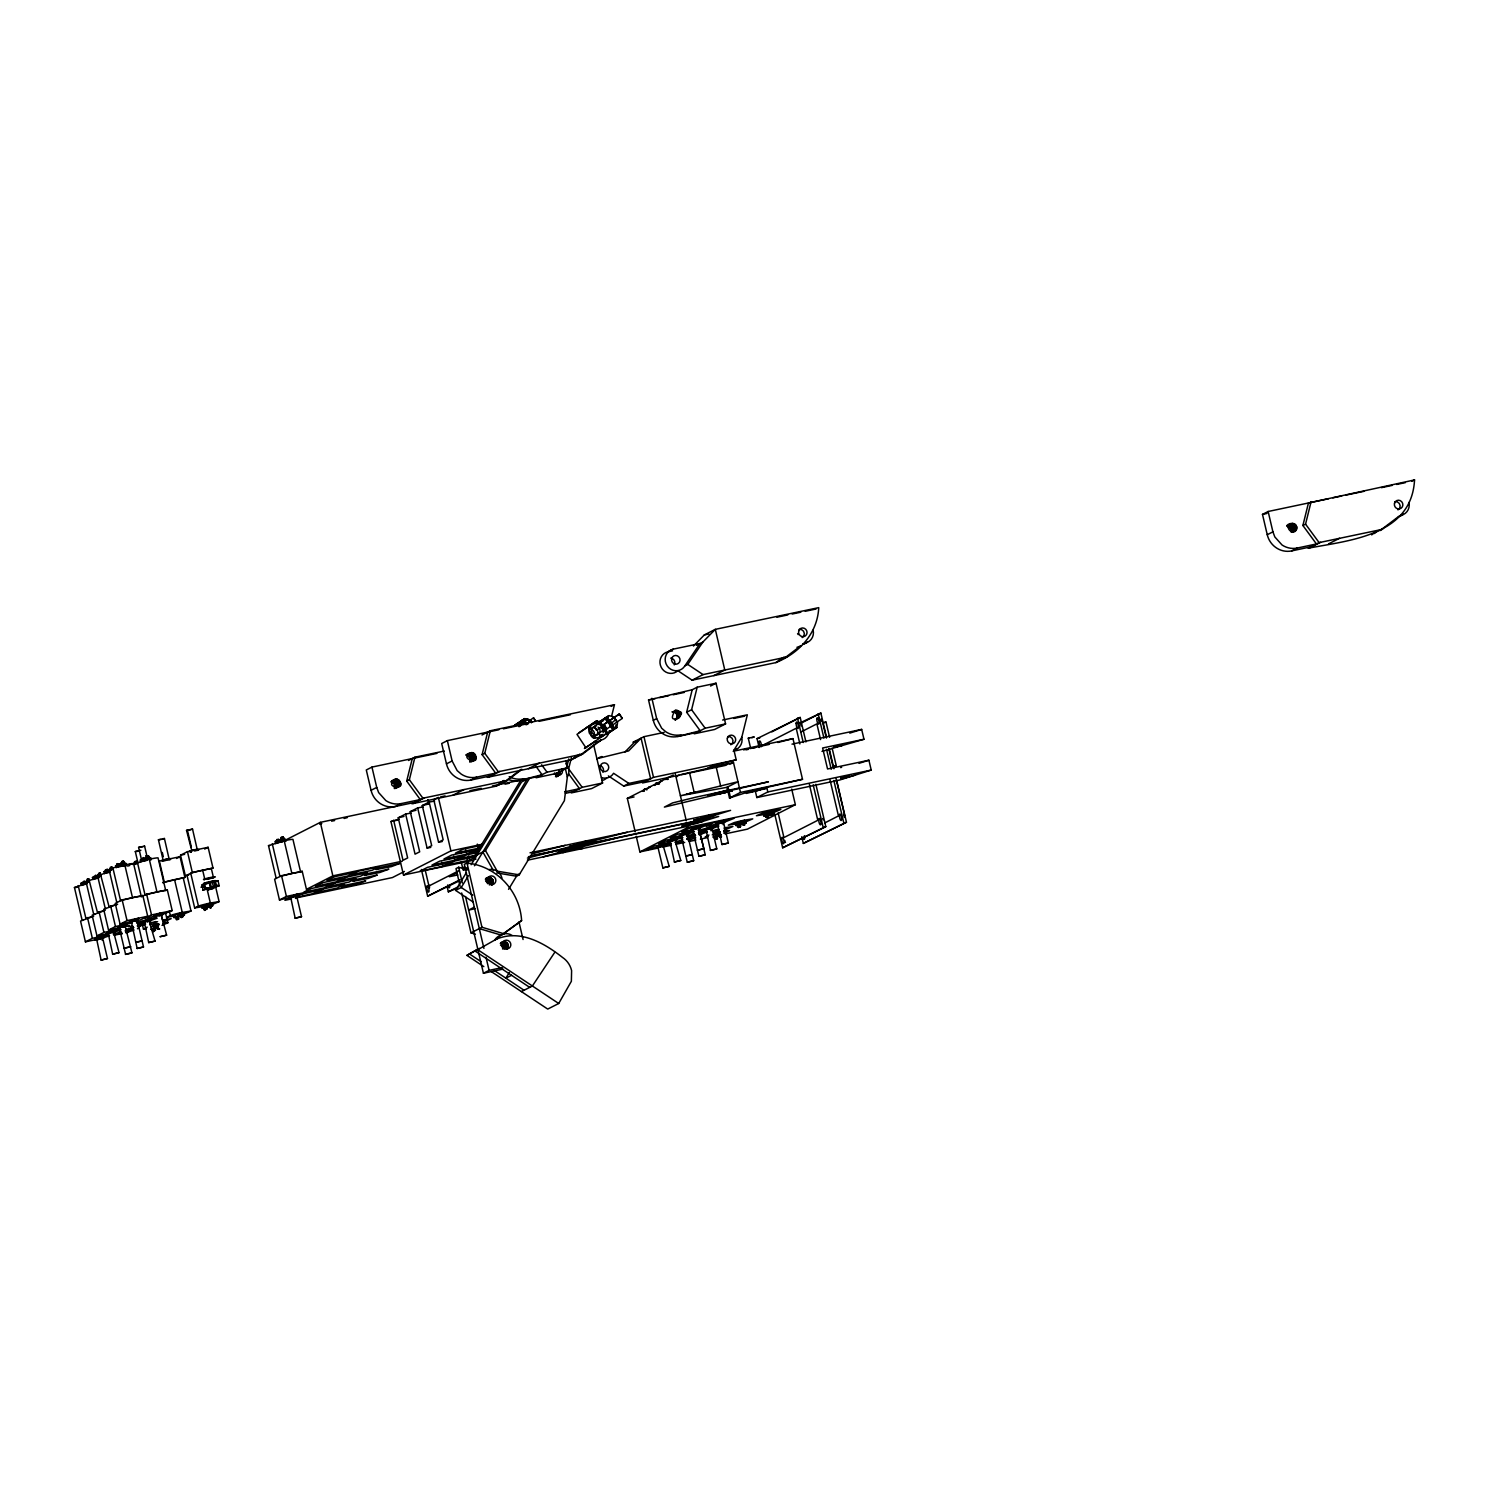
<?xml version="1.0" encoding="UTF-8"?>
<svg xmlns="http://www.w3.org/2000/svg" width="1489" height="1489" viewBox="0 0 1489 1489"><rect width="100%" height="100%" fill="white"/><g stroke="black" fill="none" stroke-linecap="round" stroke-linejoin="round"><path stroke-width="1.5" d="M519.084 726.8L519.587 723.263L522.006 720.471A7.166 6.849 63 0 1 531.629 722.574L529.693 719.876L524.724 718.61L514.58 725.292L524.724 718.61M609.075 722.295L608.852 722.649M608.74 723.114L611.867 728.53L613.784 727.228L611.607 722.5L609.932 721.867M565.95 763.764A11.019 10.535 63 0 1 567.328 777.035L564.387 800.673L519.177 874.862L516.515 876.221L508.549 889.324M606.73 734.207L616.874 727.525L617.563 722.388L613.896 716.898L608.945 715.613L598.801 722.295L606.73 734.207L615.497 728.233L615.962 724.808M82.788 883.331L83.775 882.251M87.237 881.079L88.502 879.962M98.795 875.178L100.973 874.676M105.905 871.568L106.892 870.469M117.463 865.667L120.907 864.123M121.912 863.397L122.898 862.317M124.22 863.452L123.494 864.439M148.472 858.111L148.23 857.05M155.098 929.248L154.112 930.327M156.084 925.06L158.392 924.055M157.238 926.921L158.337 925.376M157.462 926.567L158.448 928.001M178.215 917.466L176.67 918.527L176.242 916.796M180.578 914.786L181.286 916.163M182.44 915.567L180.913 914.246M208.665 905.386L210.21 906.708M283.599 839.238L281.812 840.187L282.017 838.195M400.001 785.671L394.343 788.574L394.436 784.2L390.807 781.799L396.465 778.915C412.583 790.454 379.825 788.649 396.465 778.915M469.742 762.107L469.835 757.752L467.304 755.556L472.962 752.671C485.749 767.989 454.294 757.585 472.962 752.671M491.947 884.894L492.747 879.683L488.02 877.337M500.993 942.63A4.411 4.206 63 0 1 507.023 943.021A4.411 4.206 63 0 1 506.856 949.182L507.693 943.914L502.947 941.588M556.644 776.662L559.268 774.783L559.361 770.427A4.411 4.206 63 0 1 556.588 776.625M679.226 717.735L674.982 720.08C679.3 717.94 676.564 710.756 671.948 711.891C697.224 707.591 662.679 731.006 675.299 710.179M717.828 832.891L718.815 831.793M719.001 834.771L719.969 833.468M721.29 834.808L715.837 836.446L719.987 835.478L719.168 834.678M739.735 825.669L738.916 824.143M744.072 823.771L742.248 823.547L742.434 822.356M765.979 815.488L766.277 816.847L767.896 816.437M767.84 816.27C764.546 814.427 774.801 814.26 769.162 814.576M768.063 815.898L766.519 816.958M1292.657 523.309L1286.999 526.213L1290.628 528.614L1290.982 531.945L1296.64 529.06C1298.092 523.179 1289.977 521.634 1286.738 525.691M412.285 758.552L371.952 767.096L366.294 769.981L371.059 790.305A20.939 20.027 63 0 0 395.478 806.498L401.137 803.613L420.252 799.556L406.702 781.074L412.285 758.552L436.891 753.397M406.702 781.074L409.363 779.733L414.928 757.194L444.28 751.052M487.666 732.104L447.351 740.629L441.693 743.532L446.458 763.857A20.939 20.027 63 0 0 470.878 780.05L476.536 777.165L495.651 773.107L482.101 754.625L487.666 732.104L498.852 729.759M482.101 754.625L484.763 753.285L490.328 730.745L614.473 704.706L611.663 715.967M566.527 767.933L568.761 758.925M571.422 757.566L568.63 768.827L582.18 787.309L602.598 782.991L593.59 744.574M692.199 689.742L648.534 699.979L653.299 720.322A20.939 20.027 63 0 0 677.718 736.497L700.184 730.745L686.634 712.263L692.199 689.742L697.168 687.211L716.041 683.209L725.571 723.896L714.59 729.48L694.172 733.816L705.153 728.214L725.571 723.896M686.634 712.263L691.603 709.732L697.168 687.211M736.199 759.855L653.503 777.351L642.522 782.953L725.217 765.458L727.879 764.099L707.201 768.473L712.877 765.588L736.199 759.855L733.947 750.214L741.783 737.334L747.348 714.794L722.612 720.043M1328.411 498.778L1268.144 511.49L1262.486 514.394L1267.251 534.719A20.939 20.027 63 0 0 1291.67 550.911L1297.328 548.026L1316.444 543.969L1302.894 525.487L1308.459 502.966L1414.55 479.923C1411.553 535.463 1350.151 540.284 1308.124 548.213L1319.105 542.61L1382.648 529.284M1302.894 525.487L1305.555 524.147L1311.12 501.607M678.705 671.26L692.087 680.175L775.862 662.605C799.09 653.224 817.424 633.607 818.745 607.642L715.316 629.344L704.334 634.928L693.446 646.058M519.158 724.957L519.587 723.263M87.255 883.61L86.511 880.39L88.744 878.752L97.455 912.459L102.704 911.007M98.069 874.508L98.814 877.71L98.069 874.508L100.303 872.852L98.758 873.187M105.7 869.65C104.007 872.405 107.636 867.007 108.269 870.227M110.316 867.287L111.861 866.97L109.795 868.534M117.259 863.75L116.738 864.997L117.426 863.676L119.995 864.253L117.426 863.676M121.186 862.727L123.419 861.07L125.206 865.183L121.93 865.928L121.354 862.634L122.098 865.854L125.206 865.183M134.624 861.684L134.103 862.913L136.355 861.275L134.792 861.591M146.35 855.71L146.406 860.233L146.35 855.71L148.937 856.287L149.682 859.488L148.77 856.38L146.183 855.784M162.878 924.818L163.399 923.589M178.419 919.364C180.113 916.61 176.484 922.007 175.851 918.787M182.7 917.187L181.155 917.522L183.389 915.865L182.644 912.664L179.369 913.408L182.644 912.664M207.045 908.755L204.793 910.393L203.025 906.28L206.301 905.535L206.878 908.83L206.301 905.535M210.805 907.787L210.749 903.265L210.805 907.787L208.218 907.229L207.474 904.009L208.386 907.136L210.973 907.713M276.805 839.48L279.392 840.057L278.35 839.145L276.284 840.708M280.565 838.512L282.817 836.874L284.585 840.987L281.309 841.732L280.732 838.437L281.309 841.732M644.328 789.263L643.806 790.491L644.495 789.17L647.082 789.747L645.872 788.928M650.507 786.583L648.422 788.146M655.886 783.382L655.365 784.61L656.053 783.288L658.641 783.865L656.053 783.288M662.065 780.683L659.981 782.246M667.091 778.635L667.444 777.481M717.047 838.996L717.586 837.749L716.879 839.07L714.311 838.493L715.502 839.312M725.162 831.42L724.622 832.667L724.566 828.126L725.311 831.346M740.163 827.214L740.703 825.967L739.996 827.288L737.427 826.711L736.85 823.417L738.451 827.623M744.463 825.018L744.388 820.495L744.463 825.018L741.876 824.441L741.113 821.239L744.388 820.495M768.789 816.586L768.045 813.366L768.268 817.815L765.7 817.238M772.568 815.637L772.493 811.096L769.217 811.84L769.981 815.06L772.717 815.544L771.172 815.879M82.844 883.051L84.054 882.233L84.91 883.48M117.501 865.388L119.008 864.606M124.183 863.732L122.675 864.495M146.722 857.087L146.704 858.167M153.125 928.578L154 930.271M156.122 924.781L158.113 923.85M177.88 918.08L177.21 916.74L180.783 916.07M210.433 906.429L209.726 904.642L208.479 906.038M716.805 837.358L715.055 838.009M719.038 834.491L719.913 833.3M724.417 831.197L724.454 830.118M737.706 824.98L738.637 824.162M744.37 823.305L742.397 823.771M770.26 813.31C782.283 807.82 753.025 816.363 768.566 813.031M1290.516 523.774C1283.704 527.646 1294.071 536.654 1296.64 529.06M472.832 901.831L455.578 890.385L466.373 872.61M471.157 864.718L521.578 781.967L527.236 779.082L474.433 865.779M455.578 890.385L461.236 887.5L468.439 875.662M491.333 971.628L547.729 1009.077L558.71 1003.493L571.367 981.288L571.608 970.567A20.939 20.027 63 0 0 562.488 957.408C543.615 942.574 518.861 928.466 494.851 939.875A11.019 10.535 63 0 1 501.439 935.204L521.615 920.574C519.791 891.018 496.637 866.114 466.988 862.987L464.326 864.346L483.925 948.4M520.908 780.087L474.507 856.194L485.488 850.591L529.507 778.393M509.312 972.522L505.869 978.18L511.527 975.295M602.412 720.992L606.097 717.549M611.309 724.603L611.886 723.654M554.783 952.29L532.373 986.016L521.392 991.618M673.307 649.13A11.019 10.535 63 0 0 667.202 665.937A11.019 10.535 63 0 0 684.884 665.862L699.979 643.527L673.307 649.13L668.114 651.773A11.019 10.535 63 0 0 661.246 667.351A11.019 10.535 63 0 0 677.923 670.664M684.884 665.862L687.769 664.392L702.864 642.057L715.316 629.344L724.789 670.031L713.808 675.615M94.514 876.909L95.892 876.388M148.193 858.595L148.007 856.864M180.858 914.302L180.653 915.94L182.105 916.107M716.693 837.618L715.576 838.195M739.81 825.837L737.948 826.041M772.363 814.167L770.39 813.497M624.989 751.964L635.877 740.796M522.006 720.471L520.666 721.681M608.852 722.407C612.556 724.38 608.424 725.888 613.784 727.228M610.993 724.882L611.663 723.431M87.609 881.488L80.797 883.48L86.101 882.661M99.26 875.886L92.355 877.579L97.66 876.76M112.01 869.446L103.914 871.698L109.218 870.879M118.208 864.811L115.472 865.798L120.777 864.979M147.243 857.422L144.601 846.124L143.633 846.534M123.475 864.309C132.186 861.312 112.903 866.244 121.372 864.588M125.969 865.835L122.787 865.965M169.076 858.911L164.423 838.493L162.785 839.089M149.068 858.278L150.687 857.608L140.636 860.158M140.617 862.317L140.152 859.953M194.947 849.735L197.199 849.4L192.528 829.094L189.271 830.099M198.986 849.493L194.78 850.424L198.781 849.586M102.071 940.117L103.039 939.708L107.469 958.544L101.122 960.089L96.711 939.485M98.683 938.777L94.552 939.745L98.665 938.908M114.15 934.05L119.027 952.662L112.68 954.188L108.269 933.584M125.709 928.15L131.944 952.848L125.597 954.393L119.362 927.926L120.33 927.535M136.746 922.436L137.714 922.045L143.502 946.967L137.156 948.493L131.386 921.803M149.663 922.64L155.061 941.067L148.714 942.611L144.303 922.007M139.073 928.131L137.435 928.727M155.507 916.386L157.052 915.735M101.029 960.051L107.469 958.544M203.267 883.74L204.514 883.2M112.587 954.151L119.027 952.662M204.812 889.101L203.825 883.48M157.611 921.71L153.59 923.05L155.117 922.994M157.443 924.092L154.093 925.19L157.704 924.204M162.71 921.226L164.311 920.556L162.785 920.611M180.225 913.427L173.413 915.419L174.939 915.344M163.213 923.366L164.814 922.696L163.287 922.752M125.504 954.356L131.944 952.848M181.919 916.051C193.235 911.994 160.067 920.779 180.616 916.386M137.062 948.456L143.502 946.967M281.551 840.447C294.394 836.539 266.233 843.035 278.778 841.099M148.621 942.574L155.061 941.067M208.33 904.028L202.206 906.075M206.841 906.875L202.02 908.16L208.721 907.006M209.521 904.512L212.238 903.525L209.614 903.786M211.14 906.336L212.741 905.666L212.052 903.674M295.455 898.444L297.093 897.83L301.523 916.684L295.176 918.21L290.764 897.606M295.083 918.173L301.523 916.684M654.118 785.429L655.718 784.759M665.676 779.529L667.277 778.859M582.981 846.627L557.724 852.378L579.184 847.39L577.806 847.297M594.893 840.522L569.636 846.292L591.096 841.304L589.718 841.211M663.833 847.948L669.212 866.375L662.884 867.919L658.008 847.539L661.265 846.459M675.392 842.048L680.771 860.493L674.443 862.038L670.013 841.415M670.683 841.099L676.937 839.852L675.094 840.187M702.845 821.444L681.776 826.116L695.177 823.808L718.684 816.456L528.446 856.715M700.835 835.962L705.246 854.798L698.918 856.343L692.683 829.876L693.651 829.466M714.757 815.339L693.688 820.03L707.089 817.722L730.596 810.37L530.028 852.806M682.595 841.75L680.696 841.843L682.874 841.173M710.756 830.657L712.393 830.062L716.805 848.898L710.476 850.442L706.047 829.838M718.629 823.287L715.371 824.18L719.578 823.38M662.773 867.882L669.212 866.375M674.331 861.982L680.771 860.493M719.932 832.742C715.464 835.236 713.678 829.28 719.373 829.541M745.151 821.128L735.157 823.249L737.799 822.989M723.84 831.532L726.576 830.527L723.933 830.788M682.092 835.366L681.124 835.757L687.248 862.187L693.688 860.679L687.918 835.757L686.95 836.167M743.662 823.882C754.997 819.843 721.83 828.61 742.36 824.236M698.806 856.287L705.246 854.798M710.365 850.405L716.805 848.898M717.512 823.845L721.923 844.505L728.363 843.016L723.952 824.18L722.984 824.571M770.52 814.055L774.503 813.497L763.764 815.991L772.475 813.348L771.47 812.473L770.241 813.887M521.932 769.348L507.172 780.534L422.913 798.216L411.932 803.799L496.191 786.136L503.58 780.534M498.852 784.777L504.38 780.571M504.51 781.893L521.113 769.31M608.722 732.867A11.019 10.535 63 0 1 601.016 740.107L582.571 754.085L498.312 771.749L487.331 777.351L571.59 759.669L577.118 755.481M574.251 758.329L579.779 754.123M579.91 755.426L596.512 742.862M775.862 662.605L781.409 658.417M778.524 661.246L784.07 657.058M784.2 658.361L800.784 645.779M1371.667 534.886L1375.352 532.094M1374.328 533.527L1378.014 530.735M1379.987 530.642L1398.432 516.664A11.019 10.535 63 0 0 1403.271 514.152M503.208 933.845L521.615 920.574M99.13 874.434L100.34 874.117M110.689 868.534L112.364 868.552M100.601 876.072L99.316 876.165M147.113 856.696C147.988 858.855 141.046 859.507 144.749 859.153M148.36 858.502L145.848 858.892M210.023 906.801L210.731 905.517M718.554 831.886L717.866 833.17M719.503 835.738L721.272 834.529M742.434 822.226L743.365 821.872M739.624 826.041C736.72 827.586 738.153 822.282 739.754 825.092M594.856 741.373L596.363 740.61L584.414 748.502L605.52 734.282M520.759 723.486L522.676 722.184M523.179 722.258L525.096 720.937L527.683 724.454M535.5 720.75L533.546 717.81L528.669 721.141L530.047 720.434M579.202 732.588L595.674 721.421L600.495 721.495M597.182 720.657L576.988 734.356L585.903 747.739M598.801 722.295L608.945 715.613M594.204 726.558L599.918 722.705L602.356 726.371L596.642 730.224L594.204 726.558L596.642 730.224M608.498 723.17L606.135 719.913L608.052 718.591L610.658 721.811M603.827 724.566L619.387 713.994L622.309 718.405L606.768 728.959L603.827 724.566L619.387 713.994M611.811 722.891L615.739 719.652L613.822 717.754M598.727 733.351L604.441 729.48L606.879 733.146L601.165 737.018L598.727 733.351L601.165 737.018M483.813 966.622L466.913 955.38L478.676 948.623M466.913 955.38L479.384 948.4M529.712 987.375L475.233 951.136L497.512 938.517A11.019 10.535 63 0 1 512.142 935.446M87.2 879.068L88.744 878.752M121.875 861.405L123.419 861.07M82.23 882.568L84.296 881.004L85.152 882.009M93.788 876.686L95.854 875.123L96.711 876.109M83.123 920.221L82.137 920.276L74.45 887.518L86.809 883.349M94.682 914.339L93.695 914.376L86.008 881.618L98.367 877.449M106.24 908.458L105.254 908.495L97.567 875.737L109.925 871.568M116.812 902.595L109.125 869.837L112.903 867.864L111.694 867.045M123.252 861.163L124.462 861.982M131.721 863.62L130.343 863.862L132.93 864.439M143.447 857.645L144.489 858.557L143.447 857.645L141.381 859.209M213.001 868.068L192.323 872.442L185.399 875.979L180.523 855.207L187.465 851.671L208.125 847.297L213.001 868.068L202.672 870.246A13.233 0.968 -13.2 0 0 192.881 872.628L190.741 873.243L198.428 906.001L194.668 907.918L186.981 875.16L188.675 875.029M176.558 858.464L180.039 856.696L184.897 877.449L174.567 879.645A13.233 0.968 -13.2 0 0 164.776 882.009L162.636 882.642L184.897 877.449M204.663 849.065L208.125 847.297M93.677 916.238L80.555 921.077L85.413 941.848L97.827 939.224M105.235 910.337L92.113 915.195L96.971 935.948L108.771 933.417M116.793 904.456L103.672 909.295L108.529 930.067L121.018 927.331M122.154 899.877L115.23 903.414L120.088 924.166L140.766 919.793L147.709 916.256L142.832 895.503L122.154 899.877L127.03 920.63L120.088 924.166M121.633 865.667L112.885 867.919L120.572 900.677L132.502 897.681A13.233 0.968 -13.2 0 1 140.245 896.341L142.832 895.503M408.507 760.488L414.928 757.194M141.287 896.899L146.629 894.182L167.308 889.808L172.184 910.561L161.11 914.972M136.169 861.349L137.379 862.168L145.047 894.982L156.978 891.985A13.233 0.968 -13.2 0 1 164.721 890.645L167.308 889.808M371.059 790.305L376.736 787.42L371.952 767.096M281.253 837.209L282.817 836.874M391.588 780.906L395.367 778.989M482.008 734.989L490.328 730.745M391.905 782.004L397.563 779.119M276.191 878.398L268.504 845.64L284.194 840.727A13.233 0.968 -13.2 0 1 291.956 839.387L292.942 839.349L300.629 872.107L302.211 871.288L307.088 892.06L295.176 896.49M282.631 836.967L283.841 837.786M392.928 782.507L398.587 779.622M204.161 879.459L213.876 877.393M393.785 783.251L399.443 780.366M85.413 941.848L92.355 938.312L108.902 934.813M96.971 935.948L103.914 932.412L120.46 928.913M108.529 930.067L115.472 926.53L132.018 923.031M394.436 784.2L400.113 781.316M284.343 840.689L320.321 822.356L416.641 801.975M394.846 785.28L400.504 782.395M201.648 884.969L217.99 880.65L219.199 885.787L202.858 890.106L202.485 884.801L203.025 887.146L201.015 887.221L202.82 886.29M394.957 786.415L400.634 783.53M525.096 720.937L523.942 721.532L526.138 724.901M394.79 787.532L400.448 784.647M533.546 717.81L535.258 720.862M395.534 788.463L399.313 786.546M109.553 935.706L101.959 938.349M121.112 929.806L113.518 932.449M446.458 763.857L452.116 760.972L447.351 740.629M217.99 880.65L216.333 881.432M113.369 934.385L120.963 931.742M136.485 922.603L156.494 917.336M172.184 910.561L151.506 914.935L144.563 918.471L157.834 915.53M465.945 754.83L469.724 752.913M466.206 755.351L471.864 752.448M202.858 890.106L210.935 887.258L209.726 882.121M206.897 888.133L209.372 888.058M207.474 889.026L217.524 885.378L212.629 888.821L207.678 889.882L210.787 888.319M468.309 756.058L473.986 753.173M207.678 889.882L217.71 886.234M217.524 885.378L213.411 886.737L212.108 881.172L208.497 882.009M469.184 756.803L474.842 753.918M469.835 757.752L475.494 754.867M134.047 930.011L126.435 932.654M145.606 924.111L137.993 926.754M157.164 918.229L149.551 920.872M470.245 758.832L475.903 755.947M470.356 759.967L476.015 757.082M696.517 645.295L702.864 642.057M470.189 761.084L475.847 758.199M471.622 761.158L475.4 759.222M470.933 762.014L474.712 760.097M142.423 924.725L143.447 929.099L147.206 927.163M165.54 912.943L166.563 917.317L172.463 914.767A13.233 0.968 -13.2 0 1 182.254 912.403L191.001 911.026L183.315 878.268M155.842 926.53L157.034 927.331L155.265 923.217L156.01 926.437M158.411 927.107L156.866 927.424M158.206 929.21L157.015 928.392L159.751 928.875L158.039 929.304M166.861 918.434L167.885 922.789L161.985 925.339M179.536 913.315L180.299 916.517M191.001 911.026L185.101 913.557M155.656 930.011L153.59 931.574L152.548 930.662L153.59 931.574M183.24 915.958L182.477 912.738M215.514 886.346L219.106 901.627L213.206 904.158A13.233 0.968 -13.2 0 1 210.079 904.996M203.77 909.481L204.793 910.393M413.421 803.483L424.402 797.899M611.16 706.4L614.473 704.706M302.211 871.288L281.533 875.681L274.609 879.199L279.467 899.97L291.248 897.048M473.39 860.251L403.5 875.029L390.937 821.519L399.126 819.192M393.617 820.16L403.016 860.288L407.651 857.943L398.233 817.796L405.641 814.036L411.15 813.068M405.641 814.036L415.059 854.165L419.675 851.82L410.257 811.673L417.665 807.894L423.174 806.945M417.665 807.894L427.082 848.041L431.698 845.678L422.28 805.549L429.148 802.05L434.658 801.082M453.065 795.145L464.047 789.542M488.82 777.035L499.801 771.432M586.629 727.507L588.136 726.744M599.285 723.021L600.681 722.314M612.519 717.605L613.896 716.898M612.891 718.145L614.268 717.437M692.087 680.175L703.069 674.591L786.843 657.003M622.309 718.405L619.145 714.124M612.482 725.069L610.602 726.353M603.808 729.815L604.441 729.48A6.831 6.533 63 0 1 603.175 727.953M528.465 768.678L539.446 763.094M606.768 728.959L604.05 724.454M496.191 786.136L507.172 780.534M615.497 728.233L616.874 727.525M279.467 899.97L286.409 896.434L307.088 892.06M606.879 733.146L602.915 728.14L604.255 729.48M535.314 765.458L542.07 774.708L519.624 780.459A20.939 20.027 63 0 1 509.164 779.808M290.895 897.253L284.902 900.305L291.621 898.891M306.883 889.119L332.866 875.867L402.309 861.182M598.355 741.466L601.016 740.107A11.019 10.535 63 0 1 596.047 742.639M710.551 686.02L716.041 683.209M567.477 767.84L547.04 772.177L536.077 777.761L556.495 773.442L567.477 767.84L565.894 761.065M571.59 759.669L582.571 754.085M653.299 720.322L656.649 718.61L651.884 698.267M673.047 711.798L676.397 710.085M674.145 712.021L677.495 710.309M554.113 774.392L557.872 772.456M675.168 712.524L678.519 710.811M676.025 713.268L679.375 711.556M556.104 774.559L559.883 772.642M555.937 775.676L559.715 773.759M676.676 714.217L680.026 712.505M555.49 776.7L559.268 774.783M677.086 715.297L680.436 713.585M677.197 716.432L680.547 714.72M677.03 717.549L680.38 715.837M598.504 758.31L628.637 750.903L641.07 738.153L650.619 778.821L628.898 783.419L623.705 786.08L608.368 775.918M676.583 718.573L679.933 716.86M664.187 732.402L643.955 736.683L632.974 742.285L637.478 741.317M429.148 802.05L438.566 842.197L443.182 839.833L433.764 799.686L438.343 797.36L450.906 850.87L403.5 875.029M404.412 871.456L392.426 877.561L296.106 897.941M582.18 787.309L571.199 792.911L591.617 788.593L602.598 782.991M442.754 866.375L450.404 862.485L427.604 867.305L419.954 871.214L442.754 866.375L441.786 862.224M454.778 860.251L462.428 856.361L439.627 861.182L431.978 865.072L454.778 860.251L453.81 856.101M466.802 854.128L474.451 850.238L451.651 855.058L444.001 858.948L466.802 854.128L465.834 849.977M481.803 845.249L463.135 849.195L455.485 853.104L478.285 848.283L482.12 846.329M478.658 848.767L471.008 852.676L479.29 850.908M475.326 856.64L454.592 861.033L446.961 864.923L469.761 860.102L475.494 857.18M467.527 869.855L458.668 867.231L456.006 868.59L460.138 886.309M458.835 870.749L428.944 885.974L425.258 870.246M457.477 872.554L449.231 876.742L457.793 874.936M463.209 869.613L467.323 867.51M421.387 869.464L427.659 896.21L460.027 879.72M458.668 881.209L427.659 896.21M648.962 786.899L650.339 786.657M660.52 781.018L661.898 780.776M635.189 831.83L627.334 798.383L673.307 774.969M447.296 887.388L448.338 891.837L458.444 886.681M457.086 888.17L448.338 891.837M759.129 747.534L757.045 738.618L800.189 717.437L805.94 741.95M771.86 731.862L800.189 717.437M485.34 879.18L489.118 877.263M486.438 879.403L490.216 877.486M485.563 880.874L491.24 877.989M487.033 882.568A4.411 4.206 63 0 0 486.382 881.637L492.096 878.733M799.965 722.909L820.867 713.063L826.6 737.576M492.747 879.683L487.089 882.568L486.438 881.618M800.635 723.375L820.867 713.063M487.48 883.647L493.157 880.744M489.49 883.815L493.268 881.897M762.349 745.505L796.206 728.251L799.891 743.96M489.323 884.931L493.101 883.014M729.796 764.322L733.463 762.442L740.48 792.427L729.498 798.011L726.986 787.309L737.967 781.725L680.399 795.759L726.986 787.309M516.311 875.402L519.977 873.54M562.954 852.676L573.935 847.092M574.866 846.59L585.847 840.987M800.952 731.992L816.884 723.877L820.569 739.586M829.596 737.316L826.023 722.109L823.38 722.909M474.302 907.173L468.644 910.058L475.065 908.718M461.683 892.972L470.971 932.859L481.952 927.256L504.101 933.808M729.498 798.011L751.256 790.92L802.515 779.287L792.967 738.618L733.165 751.275M698.006 820.83L687.025 826.432L527.404 860.214M709.918 814.744L698.937 820.327L532.485 855.561M636.231 836.297L639.898 851.913L687.862 827.456L795.368 804.711L791.72 789.096M1267.251 534.719L1272.909 531.834L1268.144 511.49M1288.097 526.417L1293.755 523.532M755.332 791.124L756.84 797.546L767.821 791.943L871.214 770.074L868.906 760.228L827.549 768.975L822.617 747.999L863.974 739.251L861.666 729.405L791.999 744.146M1289.102 526.92L1294.779 524.035M1289.977 527.664L1295.635 524.779M671.316 843.537L647.175 849.679L654.099 846.143L670.646 842.644M682.874 837.637L658.734 843.798L665.657 840.261L682.204 836.762M694.432 831.755L686.82 834.398M675.113 842.216L682.725 839.573M686.671 836.315L694.283 833.691M698.229 830.434L718.238 825.167M1290.628 528.614L1296.286 525.729M1291.037 529.693L1296.696 526.808M1291.149 530.828L1296.807 527.944M1292.415 532.02L1296.193 530.084M832.928 767.244L836.222 765.569L832.146 748.185M695.791 837.842L688.179 840.485M707.349 831.942L699.737 834.584M718.908 826.06L711.593 828.796M475.233 951.136L477.895 949.777L558.71 1003.493M708.95 835.013L705.19 836.93L708.206 836.613M500.285 943.43L504.064 941.513M501.384 943.654L505.162 941.718M500.509 945.106L506.167 942.221M717.586 834.361L718.796 835.18L717.009 831.048L717.772 834.268M1411.888 481.282L1414.55 479.923M501.365 945.85L507.042 942.965M720.173 834.938L718.629 835.255M502.035 946.799L507.693 943.914M718.926 836.148L718.182 832.928L718.759 836.222L721.514 836.725M741.876 824.441L744.63 824.943M502.426 947.879L508.084 944.994M718.759 836.222L719.95 837.041M772.493 811.096L773.238 814.315M502.556 949.014L508.214 946.129M504.268 949.182L508.047 947.246M871.214 770.074L839.554 780.05L756.84 797.546M795.368 804.711L747.404 829.15L725.013 833.896M1309.613 547.896L1320.594 542.294M465.499 896.527L483.422 973.248L489.081 970.363L502.184 967.589M1328.542 543.894L1339.523 538.292M1398.432 516.664L1401.093 515.306A11.019 10.535 63 0 0 1408.948 502.426M824.534 823.045L838.475 815.935L830.043 780.013M774.801 814.39L782.656 847.799L825.799 826.618L815.86 784.294M825.799 826.618L782.656 847.799M801.752 836.744L803.334 843.425L846.459 822.244L836.539 779.901M846.459 822.244L803.334 843.425M611.216 724.771L610.211 725.143M122.117 863.601L122.991 864.067L121.428 864.271M98.814 875.941L95.65 876.872L97.697 876.5M87.255 881.823L84.091 882.754L85.599 882.53M84.352 883.74L85.357 883.405M169.914 859.953L168.406 859.842M197.776 849.493L195.71 849.586M118.897 927.87L119.79 927.963M126.025 925.413L118.04 927.107L124.443 925.897M107.338 933.771L107.971 934.012M113.797 932.542L112.68 932.468M154.93 916.293L155.563 916.535M145.494 921.635L142.776 922.473L145.419 922.082M132.744 927.889L131.218 928.373L133.266 927.721M149.831 920.965L147.095 921.226M161.743 916.573L166.619 935.185L160.179 936.674L166.619 935.185M138.272 926.847L139.798 926.381L138.514 926.903M127.403 931.5L125.895 931.388M127.645 932.561L125.597 932.672M151.003 929.173L157.704 927.628M296.981 895.317L288.978 897.011L294.338 896.099M296.292 896.564L294.394 896.639M694.321 829.28L691.603 830.118L692.832 830.08M699.03 830.099L703.888 848.711L697.448 850.219L703.888 848.711M658.119 847.446L662.382 846.199M682.707 841.564L681.404 842.104L682.837 841.527M716.041 832.872L719.876 831.681M855.375 775.062L842.16 778.71M712.245 834.864L718.852 833.04M712.747 837.023L719.187 834.957M146.946 856.789L147.932 856.64M142.497 859.06L143.484 858.911M88.223 879.98L87.274 881.358L88.447 882.139M148.137 858.65L146.685 858.502M282.277 838.102L281.328 839.48M277.829 840.373L276.88 841.75M156.848 926.158L158.504 925.823M205.314 909.165L206.282 907.787M742.657 822.077L743.904 822.058M719.987 833.672L718.033 833.096M162.822 858.855L158.43 839.759L164.423 838.493M191.43 849.4L186.534 830.359L192.528 829.094M141.548 859.953L138.607 847.39L144.601 846.124M137.77 862.001L135.313 851.54L140.897 850.238M107.692 871.865L109.553 871.344M96.134 877.747L97.436 877.375M93.602 879.348L96.897 878.38M82.044 885.229L85.338 884.28M163.716 859.916L163.176 860.344M191.82 850.535L191.262 850.964M162.524 861.331L166.265 860.307M168.853 859.153L170.9 858.799L166.675 859.823L170.267 858.576L167.624 858.985M191.318 851.708L190.164 852.304L191.262 852.192M212.592 877.952C223.406 874.508 198.149 879.701 204.57 879.738M204.235 883.256L205.575 882.847M136.392 920.947L138.44 920.295L135.015 920.853M125.597 926.716L126.881 926.177L124.238 926.586M160.886 915.251L160.924 914.879M113.778 931.537C117.929 929.806 104.044 932.933 107.711 932.952M114.039 932.598L115.323 932.077L111.898 932.635M209.67 906.82L205.296 907.434L206.32 907.006M157.946 924.185L158.355 924.334M151.04 926.809L155.731 925.507M750.735 748.669L748.278 738.209L754.272 736.925L751.852 737.744M292.179 897.104L291.77 896.936M295.79 896.732L297.819 896.099L295.827 896.378M679.096 775.155L675.876 776.495L677.253 776.588M644.16 790.64L642.559 791.31L644.086 791.255M477.206 851.838L475.922 852.378L477.15 852.322M698.899 828.666L700.202 828.126L697.541 828.535M682.762 835.161L680.045 836.018L681.273 835.962M686.597 834.659L687.564 834.268L685.982 834.417M687.341 834.547L688.644 834.008L685.201 834.566M722.63 823.082L723.598 822.673L720.415 823.175M671.986 840.857L668.487 841.899L670.59 841.694M707.238 829.466C702.231 830.304 706.866 830.49 705.693 830.099M711.072 828.964L713.119 828.312L710.458 828.722M658.976 847.148L656.928 847.799L659.031 847.595M694.265 835.664L693.111 836.26L694.19 836.148M663.48 846.441L665.527 845.789L662.866 846.199M682.446 840.485L681.162 841.024L682.39 840.969M700.258 834.752L701.561 834.212L698.899 834.603M688.458 839.573L689.742 839.033L688.514 839.07M688.7 840.634L690.003 840.094L688.774 840.15M720.155 831.886L719.131 832.314L720.118 832.183M849.791 733.128L861.666 729.405M863.974 739.251L821.984 751.405M859.004 763.336L868.906 760.228M728.363 843.016L722.035 844.561M693.688 860.679L687.36 862.224M119.585 865.854L121.112 865.463M117.594 867.268L121.409 866.263M110.335 870.339C113.853 868.98 103.169 871.847 109.255 870.618M127.663 866.095L129.804 865.463M106.035 873.168L109.851 872.163M192.49 850.331L189.773 851.187L191.001 851.131M164.404 859.73L161.687 860.568L162.915 860.512M319.651 824.162L321.792 823.547M344.127 818.466L347.346 817.573M205.352 882.865L206.971 882.437M212.536 888.468L208.646 887.947M131.87 921.244L129.152 922.045L133.34 921.226M160.198 915.437L162.915 914.6L160.272 914.991M144.061 921.952L146.276 921.43M198.428 906.001L200.568 905.386A13.233 0.968 -13.2 0 1 210.34 903.004L219.106 901.627M148.639 921.337L151.357 920.481L145.996 921.412M150.073 921.021L147.039 921.747L148.137 921.561M108.027 933.529L109.46 933.212M133.154 926.512L130.958 927.293L133.079 927.089M137.36 926.102L139.557 925.302L137.453 925.507M133.228 927.331L130.511 928.131L133.396 927.573M177.526 915.474L179.611 914.935M97.902 939.112L95.184 939.95L98.609 939.391M121.595 932.393L119.399 933.194L121.521 932.989M101.587 938.759L103.765 937.958L100.34 938.517M177.787 916.535L178.754 916.275M165.279 921.188L171.179 918.657L162.413 920.034L161.389 915.661M154.409 927.238L155.936 926.847M718.796 823.585L716.079 824.422L718.74 824.031M721.96 823.268L724.678 822.431L721.253 822.989M705.823 829.782L708.019 829.261M671.018 840.764L667.779 841.657L671.204 841.062M694.898 834.343L692.72 835.143L694.823 834.938M699.123 833.933L701.3 833.133L699.197 833.337M767.375 813.906L768.901 813.515M774.95 812.008L780.85 809.458L772.102 810.835A13.233 0.968 -13.2 0 0 762.312 813.217L756.412 815.749L765.16 814.371M712.245 830.862L714.385 830.248A13.233 0.968 -13.2 0 1 717.512 829.429M739.288 823.305L742.322 822.598M767.635 814.986L768.603 814.706M746.845 821.388L752.745 818.857L743.997 820.234A13.233 0.968 -13.2 0 0 734.207 822.598L728.307 825.148L737.074 823.771M742.285 822.84L739.251 823.547M727.023 829.038L732.923 826.488L724.175 827.865M723.728 833.17L729.629 830.639L723.97 831.402M555.229 850.74L580.356 843.798L594.52 842.439M543.317 856.845L568.444 849.884L582.608 848.525M143.186 861.256L147.262 860.27M191.969 850.387L193.272 850.126M163.864 859.767L165.167 859.525M279.392 842.402L275.558 843.593L275.056 841.453M210.061 878.212L207.976 878.659M206.803 882.456L208.59 882.009M91.145 916.908L85.897 918.359L78.21 885.601M681.348 774.503L733.463 762.442M132.037 921.486L134.196 920.947M159.435 915.642L160.738 915.381M120.479 927.386L121.782 927.126M143.689 921.691L142.144 922.268L143.633 922.026M112.885 931.798L108.585 932.803M108.92 933.268L109.721 932.859M157.22 927.982L154.093 928.615L157.257 927.684M291.416 897.29L294.692 896.508M717.4 792.725L714.18 793.786L717.326 793.376M719.541 792.874L722.761 791.794L719.634 792.204M721.141 792.986L728.177 791.869M840.634 767.598L841.657 767.319M693.8 829.336L698.08 828.331M721.179 823.473L722.481 823.231M680.957 835.236L679.412 835.794L681.459 835.441M682.241 835.217L683.544 834.957M740.498 824.106L738.953 824.664L741.019 824.31M687.006 838.81L690.207 838.195L686.95 839.107M720.546 835.664L714.087 837.097M777.835 742.49L792.967 738.618M532.857 853.662L565.169 845.361M590.705 841.601L627.204 832.239M527.404 858.092L553.257 851.466M578.793 847.688L615.292 838.326M206.264 888.449L209.13 888.17M142.181 846.925L138.607 847.39M145.271 859.283L146.648 858.948M145.047 859.898L146.667 859.525M193.012 850.107L195.227 849.586M164.907 859.507L166.024 859.227M280.193 840.522C286.372 838.94 275.781 840.95 279.132 840.764M210.991 878.38L207.548 879.18M117.612 904.307L109.013 906.578L100.135 872.945M214.993 880.65L217.32 880.93L203.584 884.261M210.787 887.332L210.414 881.991M658.138 784.089L659.534 783.754M131.274 921.71C128.612 922.026 131.795 922.584 131.032 922.082M155.805 915.679L153.628 916.349L155.749 916.014M157.555 915.512L159.788 915.009M158.579 915.94L159.695 915.661M119.753 927.256L117.594 927.926L119.716 927.61M121.521 927.107L123.755 926.586M206.04 906.82L212.741 905.666M180.113 914.246L177.34 914.897M137.844 925.153L140.003 924.483L137.881 924.799M108.194 933.156L106.035 933.826L108.157 933.491M109.963 932.989L112.196 932.486M125.765 930.83L128.445 930.364L125.727 931.165M100.284 937.958L94.924 938.889L103.523 936.897M98.404 938.889L99.521 938.61M121.13 933.342L118.952 934.012L121.763 934.05M100.545 939.038L96.357 939.745M157.499 928.168L150.966 929.397M292.458 897.011L293.575 896.75M290.653 897.513C287.991 897.83 291.193 898.388 290.411 897.886M693.074 829.205L690.97 829.913L693.018 829.559M694.842 829.057L697.057 828.535M720.08 822.691C732.402 819.527 711.258 823.566 717.94 823.156M719.317 823.361L720.415 823.082M708.522 828.591C720.844 825.409 699.7 829.447 706.382 829.038M769.422 813.72L767.784 814.074M683.283 834.938L685.498 834.417M706.493 829.615L703.888 830.099L706.549 829.28M707.759 829.243L709.974 828.722M741.857 822.096L739.084 822.728M699.086 832.779L701.766 832.314L699.03 833.114M694.432 835.292L692.255 835.962L694.637 835.962M718.201 834.882L715.52 835.348L718.238 834.547M422.28 805.549L428.032 804.153M410.257 811.673L416.008 810.277M398.233 817.796L403.984 816.419M161.166 839.498L158.43 839.759M138.049 851.28L135.313 851.54M145.289 859.023L142.59 859.86M165.726 890.608L158.039 857.85L157.052 857.887A13.233 0.968 -13.2 0 0 149.291 859.227L133.601 864.141L134.606 864.104A13.233 0.968 -13.2 0 0 136.616 863.843M121.484 865.667L124.815 864.923A13.233 0.968 -13.2 0 1 132.577 863.601L133.563 863.546L141.25 896.304M133.824 864.327L135.313 864.29M194.37 850.908L198.484 850.2M166.005 859.321L167.14 858.985M280.788 842.067L282.166 841.769M746.175 749.823L748.316 749.376M299.624 872.145A13.233 0.968 -13.2 0 0 291.881 873.485L279.951 876.481L272.264 843.723M160.403 913.483C167.345 911.882 157.145 913.557 159.881 913.595M157.22 915.102C172.78 911.324 150.798 915.363 155.303 915.474M134.178 921.04L136.337 920.5M206.822 905.2L203.044 905.963M207.101 906.019L206.04 906.243M207.399 906.745L209.26 906.392M145.661 921.002C160.663 917.336 140.003 921.058 143.744 921.356M179.313 916.126L180.82 915.828M99.502 938.703L101.661 938.163M155.6 926.363L152.939 926.94M694.488 828.647C710.793 824.664 685.536 829.447 693.465 828.852M686.113 832.909C693.167 831.234 682.595 833.077 685.591 833.021M682.93 834.529C698.341 830.75 676.564 834.771 681.031 834.882M741.057 823.975L742.136 823.733M672.823 840.559L674.964 840.112M658.957 846.757L656.295 847.576L658.343 847.222M715.967 834.51L718.517 833.784M719.783 837.134L721.346 836.799M1262.486 514.394L1266.971 513.444M1291.67 550.911L1310.785 546.854M648.534 699.979L655.253 698.564M659.739 697.615L668.691 695.717M673.177 694.767L684.363 692.404M733.798 718.461L744.686 716.153M470.878 780.05L489.974 775.992M677.718 736.497L696.833 732.458M440.595 796.876L445.118 795.926M469.91 790.678L481.189 788.295M492.45 785.913L538.72 776.42M505.106 784.145L509.257 783.27M180.523 855.207L184.655 854.332M180.039 856.696L159.36 861.07L164.218 881.823M757.045 738.618L759.725 738.06M281.495 841.657L284.585 840.987M390.937 821.519L397.712 820.085M743.532 749.86L749.023 748.688M751.238 748.223L769.013 744.463M564.647 791.813L579.519 788.667L568.686 773.889M565.355 793.358L573.842 791.552M623.705 786.08L645.407 781.483M627.334 798.383L634.053 796.969M213.411 886.737L219.199 885.787M728.028 789.914L708.075 795.424M450.906 850.87L482.473 844.207M127.03 920.63L147.709 916.256M207.474 904.009L210.749 903.265M740.48 792.427L802.515 779.287M137.156 923.496L143.353 922.175M123.01 926.996L129.208 925.693M476.983 852.713L466.634 854.891L458.984 858.799L477.634 854.854M128.389 926.716L132.521 925.842M138.719 924.539L144.936 923.217M125.597 929.378L133.861 927.628M125.095 930.867L133.377 929.117M299.121 894.554L319.8 890.18L312.858 893.716L296.311 897.216M159.36 924.52L156.55 925.767M114.039 935.278L122.303 933.529M463.284 870.209L467.565 869.297M718.722 823.678L706.326 826.321L713.25 822.784L733.928 818.41L722.854 822.803M692.18 829.82L681.85 832.016L688.774 828.48L709.453 824.106L698.378 828.517M693.762 830.862L677.216 834.361L670.292 837.898L680.622 835.72M698.899 831.327L707.163 829.578M698.415 832.816L706.679 831.048M687.341 837.209L695.605 835.459M686.857 838.698L695.121 836.948M675.783 843.109L681.981 841.788M639.898 851.913L657.803 848.116M662.289 847.167L671.241 845.268M675.727 844.319L684.679 842.42M689.165 841.471L695.884 840.057M700.37 839.107L707.089 837.693M483.422 973.248L503.059 969.097M1332.841 497.847L1341.719 495.986M1346.149 495.055L1363.868 491.351M1381.401 487.666L1392.289 485.377M1396.645 484.465L1405.355 482.641M776.904 617.228L787.793 614.938M792.148 614.026L800.84 612.202M805.195 611.29L816.084 609.001M704.334 634.928L708.838 633.998M668.114 651.773L672.544 650.842M503.338 728.828L527.944 723.654M539.13 721.309L570.436 714.739M188.433 830.285L186.534 830.359M331.582 821.165L334.671 820.551M166.842 859.134L168.164 858.781M212.034 881.209L213.783 880.837M713.008 794.791L715.576 794.27M758.552 789.375L766.407 788.351L746.324 793.432M159.491 915.158L160.812 914.804M203.416 906.54L194.668 907.918M175.311 915.921L166.563 917.317M123.457 926.735L124.778 926.381M155.489 923.571L149.738 924.65M709.695 828.87L710.998 828.517M714.143 832.035L717.233 831.402M662.084 846.348L663.405 845.994M609.522 721.942L610.583 721.793M609.187 731.36L612.668 730.168A7.166 6.849 63 0 0 614.957 727.451M826.023 722.109L822.747 722.742L826.302 737.948M836.222 765.569L832.928 766.202L828.852 748.818M438.566 842.197L442.233 841.546M427.082 848.041L430.749 847.409M749.414 738.283L748.278 738.209M751.591 748.185L755.481 747.571M667.202 779.473L668.3 779.268M213.616 880.892L215.216 880.576M717.977 830.639L715.334 830.881M149.663 859.823L151.189 859.749L150.482 857.776M204.161 883.796L205.24 883.666M476.015 859.079L474.153 859.209M724.547 828.461L726.074 828.387L726.371 830.694M182.607 912.98L184.152 912.925L184.45 915.214M164.87 923.106L167.885 922.789M146.462 928.782L143.447 929.099M282.11 838.195L283.301 838.456M278.983 841.601L278.108 840.354L276.973 842.029M147.206 856.696L148.193 856.771M136.095 862.485L135.127 864.383M118.282 864.662L119.567 865.518M111.172 868.292L112.531 868.776M106.724 870.562L107.915 870.804M205.501 909.072L204.03 908.309M157.573 926.102L156.587 926.028M268.504 845.64L269.509 845.603M109.125 869.837L110.112 869.799A13.233 0.968 -13.2 0 0 112.14 869.539M97.567 875.737L98.553 875.7A13.233 0.968 -13.2 0 0 100.582 875.439M86.008 881.618L86.995 881.581A13.233 0.968 -13.2 0 0 89.024 881.32M74.45 887.518L75.436 887.481A13.233 0.968 -13.2 0 0 77.465 887.202M519.177 874.862L497.214 871.158L485.488 850.591M496.749 872.889L516.515 876.221M771.302 812.566L772.307 813.441M282.389 838.177L283.431 839.331M277.94 840.447L278.946 841.322M123.01 862.373L124.015 863.248M107.003 870.525L108.027 871.698M595.674 721.421L600.644 722.686M479.29 928.615L501.439 935.166M470.971 932.859L475.4 934.161M743.476 822.021L744.239 823.119M715.911 836.055L716.674 837.172M136.839 862.857L135.034 863.788M111.303 870.302L110.54 869.204M96.134 876.518L94.384 877.728M153.293 930.178L154.763 929.992L154.409 928.354M610.36 721.904L606.135 719.913M628.898 783.419L613.58 773.275A11.019 10.535 63 0 1 601.5 777.612M461.236 887.5L472.739 895.131M687.769 664.392L703.069 674.591M469.575 954.021L481.04 961.652M494.404 970.549L524.054 990.259M180.132 916.61L181.323 917.429M531.517 722.63L530.289 721.216A7.166 6.849 63 0 0 521.876 720.546M1305.555 524.147L1319.105 542.61M691.603 709.732L705.153 728.214M541.624 764.788L547.04 772.177M484.763 753.285L498.312 771.749M409.363 779.733L422.913 798.216M600.179 721.588L608.126 733.5M599.695 722.816L602.133 726.483M482.827 851.95L493.492 870.637M615.739 719.652L616.744 722.146M1272.909 531.834L1274.826 536.952L1282.048 544.993A20.939 20.027 63 0 0 1297.328 548.026M656.649 718.61L661.674 728.233L665.788 731.769A20.939 20.027 63 0 0 681.069 734.784M452.116 760.972L457.142 770.595L461.255 774.131A20.939 20.027 63 0 0 476.536 777.165M376.736 787.42L378.634 792.557L385.856 800.598A20.939 20.027 63 0 0 401.137 803.613M829.224 748.706L833.933 768.771M836.073 778.673L844.728 815.637M818.168 713.64L823.92 738.135M826.525 749.283L831.234 769.329M833.84 780.478L843.779 822.821M797.49 718.014L803.241 742.527M813.18 784.852L823.101 827.195M809.383 784.387L817.796 820.309L783.94 837.562L778.133 812.864M773.796 811.524L774.299 813.664M766.816 787.662L767.821 791.943M763.466 813.701L763.969 815.842M745.71 820.904L746.212 823.045M727.879 786.49L730.541 797.806M735.361 823.101L735.864 825.241M716.172 766.891L720.676 786.155M689.5 772.53L694.023 791.794M675.299 773.945L686.28 820.774M643.955 736.683L653.503 777.351M518.954 921.933L523.086 939.522M477.318 844.114L478.285 848.283M468.774 855.952L469.761 860.102M467.137 859.432L468.197 863.881M485.991 957.185L489.081 970.363M461.236 861.982L462.818 868.72M427.827 799.593L428.888 804.06M320.321 822.356L332.866 875.867M285.385 839.256L285.888 841.397M284.194 840.727L291.881 873.485M281.533 875.681L286.409 896.434M215.309 880.93L216.519 886.067M214.695 881.06L215.905 886.197M211.419 868.869L213.467 877.598M213.895 881.265L215.086 886.402M209.111 882.251L210.321 887.388M202.672 870.246L204.719 878.994M206.766 887.723L210.34 903.004M204.551 883.498L205.761 888.635M187.465 830.471L191.392 847.222M201.704 905.87L202.206 908.011M187.465 851.671L192.323 872.442M174.567 879.645L182.254 912.403M162.301 852.434L163.287 856.622M173.617 915.251L174.12 917.392M169.299 911.026L170.323 915.4M164.125 920.705L164.628 922.845M149.291 859.227L156.978 891.985M157.183 928.298L156.103 925.339M153.776 922.901L154.279 925.041M146.629 894.182L151.506 914.935M149.477 918.657L150.501 923.031L152.623 922.417A13.233 0.968 -13.2 0 1 155.749 921.579M126.007 863.471L126.509 865.612M124.815 864.923L132.502 897.681M115.677 865.649L116.179 867.789M104.118 871.549L104.621 873.689M110.595 905.759L115.472 926.53M92.56 877.43L93.062 879.571M99.037 911.659L103.914 932.412M81.002 883.312L81.504 885.452M87.479 917.54L92.355 938.312M565.317 768.38L567.328 777.035M466.988 862.987L481.952 927.256M458.668 867.231L462.335 883.014M283.673 837.86L284.418 841.08M124.276 862.075L125.039 865.277M670.701 658.119A4.411 4.206 63 0 1 674.238 664.894M797.564 633.681A4.411 4.206 63 0 1 798.216 634.612M813.143 630.163A11.019 10.535 63 0 1 805.288 643.043L802.627 644.383A11.019 10.535 63 0 0 807.466 641.871M799.556 646.356A11.019 10.535 63 0 1 796.969 647.268M799.146 629.4A4.411 4.206 63 0 1 802.18 637.59M1394.951 501.681A4.411 4.206 63 0 1 1397.985 509.871M561.986 769.05A4.411 4.206 63 0 1 560.273 774.913A4.411 4.206 63 0 1 554.504 772.94M489.137 869.576A11.019 10.535 63 0 1 501.961 878.119M487.964 877.356A4.411 4.206 63 0 1 491.891 884.913M604.72 718.256A7.166 6.849 63 0 1 608.089 717.121M610.844 730.708A6.831 6.533 63 0 1 609.15 731.043M602.598 721.197A6.831 6.533 63 0 1 607.996 717.512M613.636 728.81A6.831 6.533 63 0 1 612.37 729.964M603.306 729.833A6.831 6.533 63 0 1 601.333 726.893M601.556 721.718A6.831 6.533 63 0 1 606.954 718.033M611.328 730.485A6.831 6.533 63 0 1 609.801 731.248M590.295 729.275A4.411 4.206 63 0 1 593.832 736.05M591.524 728.009A4.411 4.206 63 0 1 597.685 731.062A4.411 4.206 63 0 1 593.441 736.292M598.075 727.116A4.411 4.206 63 0 1 598.504 734.263A4.411 4.206 63 0 1 591.822 731.992A4.411 4.206 63 0 1 595.972 726.39M590.63 732.104A4.411 4.206 63 0 1 591.282 733.053M602.449 735.603A7.724 7.371 63 0 1 589.886 732.104A7.724 7.371 63 0 1 598.708 722.779M595.693 737.948A7.277 6.961 63 0 1 590.779 735.529M589.7 733.965A7.277 6.961 63 0 1 599.509 724.734M602.021 727.525A7.277 6.961 63 0 1 602.877 731.192M601.854 734.728A7.277 6.961 63 0 1 597.517 737.818M594.167 738.135A7.724 7.371 63 0 1 592.343 737.353M588.602 728.735A7.724 7.371 63 0 1 599.378 724.138M602.189 726.948A7.724 7.371 63 0 1 603.119 732.756M602.431 734.598A7.724 7.371 63 0 1 598.02 738.153M522.974 778.747A20.939 20.027 63 0 1 509.219 776.662M519.475 725.031A6.831 6.533 63 0 1 527.106 719.82M528.763 720.397A6.831 6.533 63 0 1 530.214 721.402M520.443 726.26A6.831 6.533 63 0 1 532.411 722.221M599.378 765.532A4.411 4.206 63 0 1 602.915 772.307M741.783 737.334A11.019 10.535 63 0 1 733.947 750.214M736.124 749.041A11.019 10.535 63 0 1 733.872 750.642M727.767 736.59A4.411 4.206 63 0 1 730.82 744.779M597.145 759.074A11.019 10.535 63 0 1 601.984 756.542M606.637 778.077A11.019 10.535 63 0 1 601.798 780.59M463.749 868.832A3.313 0.949 78.1 0 1 465.257 868.068M429.539 887.928A3.313 0.949 78.1 0 1 429.632 885.341M449.604 884.931A3.313 0.949 78.1 0 1 449.194 887.779A3.313 0.949 78.1 0 1 447.705 884.969M152.455 925.73A13.233 0.968 -13.2 0 1 159.137 924.185M760.209 746.752A3.313 0.949 78.1 0 1 759.148 741.987A3.313 0.949 78.1 0 1 760.563 741.95A3.313 0.949 78.1 0 1 761.363 746.715M785.485 842.513A3.313 0.949 78.1 0 1 784.703 840.373M798.83 723.524A3.313 0.949 78.1 0 1 798.867 722.184M800.337 722.761A3.313 0.949 78.1 0 1 801.082 725.962M822.635 818.503A3.313 0.949 78.1 0 1 823.194 819.825M804.414 835.683A3.313 0.949 78.1 0 1 804.414 839.256A3.313 0.949 78.1 0 1 802.906 837.376M819.769 720.806A3.313 0.949 78.1 0 1 819.49 718.405M821.277 719.113A3.313 0.949 78.1 0 1 821.76 721.588M843.593 814.725A3.313 0.949 78.1 0 1 844.263 817.107M714.217 833.561A13.233 0.968 -13.2 0 1 717.549 832.76M99.763 937.009L103.969 936.06L99.763 937.009M111.321 931.109L115.528 930.178L111.321 931.109M122.88 925.227L127.086 924.278L122.88 925.227M129.766 921.095L138.198 919.216L129.766 921.095M134.438 919.327L138.645 918.397L134.438 919.327M147.355 919.532L151.562 918.583L147.355 919.532M124.257 948.177L130.585 946.762L124.257 948.177M135.815 942.276L142.144 940.88L135.815 942.276M293.817 895.131L298.023 894.2L293.817 895.131M437.059 864.662L445.49 862.782L437.059 864.662M449.082 858.539L457.514 856.659L449.082 858.539M460.846 852.546L469.277 850.666L460.846 852.546M464.047 858.371L472.478 856.51L464.047 858.371M564.312 850.759L572.744 848.879L564.312 850.759M576.224 844.672L584.656 842.793L576.224 844.672M686.987 794.14L695.419 792.26L686.987 794.14M717.419 794.233L725.85 792.371L717.419 794.233M656.835 846.59L665.267 844.728L656.835 846.59M661.507 844.84L665.713 843.891L661.507 844.84M688.365 824.497L696.796 822.635L688.365 824.497M732.29 790.864L664.373 807.094L672.619 802.906L696.033 797.136L768.398 781.818L724.454 791.887L732.29 790.864M668.393 840.708L676.825 838.828L668.393 840.708M673.065 838.94L677.272 838.009L673.065 838.94M700.295 818.41L708.708 816.53L700.295 818.41M696.182 827.158L700.388 826.227L696.182 827.158M751.536 791.72L759.967 789.84L751.536 791.72M709.099 827.363L713.324 826.414L709.099 827.363M720.657 821.463L724.882 820.532L720.657 821.463M686.02 856.007L692.329 854.612L686.02 856.007M833.672 747.292L842.104 745.412L833.672 747.292M840.913 778.114L849.344 776.253L840.913 778.114M486.977 877.71L486.084 878.361A4.411 4.206 63 0 1 486.94 877.728M310.68 888.654L303.737 892.19L324.416 887.816L331.358 884.28L310.68 888.654M322.238 882.772L315.296 886.309L335.974 881.935L342.917 878.398L322.238 882.772M333.797 876.872L326.854 880.408L347.533 876.035L354.475 872.498L333.797 876.872M323.597 888.859L316.654 892.395L337.333 888.021L344.275 884.485L323.597 888.859M335.155 882.958L328.213 886.495L348.891 882.121L355.834 878.584L335.155 882.958M346.714 877.077L339.771 880.613L360.45 876.239L367.392 872.703L346.714 877.077M358.272 871.177L351.33 874.713L372.008 870.339L378.95 866.803L358.272 871.177M345.094 885.304L341.316 887.221L356.746 884.28L365.754 880.911L345.094 885.304M356.653 879.403L352.874 881.32L368.304 878.398L377.313 875.029L356.653 879.403M368.211 873.522L364.433 875.439L379.863 872.498L388.871 869.148L368.211 873.522M379.769 867.622L375.991 869.539L391.421 866.617L400.429 863.248L379.769 867.622M798.718 630.945A4.411 4.206 63 0 0 803.799 636.603A4.411 4.206 63 0 0 805.884 629.438A4.411 4.206 63 0 0 798.718 630.945M671.725 658.436A4.411 4.206 63 0 0 676.788 664.113A4.411 4.206 63 0 0 678.891 656.947A4.411 4.206 63 0 0 671.725 658.436M1394.523 503.208A4.411 4.206 63 0 0 1399.604 508.884A4.411 4.206 63 0 0 1401.689 501.7A4.411 4.206 63 0 0 1394.523 503.208M502.5 943.17A4.411 4.206 63 0 0 507.581 948.847A4.411 4.206 63 0 0 509.666 941.662A4.411 4.206 63 0 0 502.5 943.17M487.536 878.882A4.411 4.206 63 0 0 492.617 884.559A4.411 4.206 63 0 0 494.702 877.393A4.411 4.206 63 0 0 487.536 878.882M727.358 738.135A4.411 4.206 63 0 0 732.439 743.793A4.411 4.206 63 0 0 734.524 736.627A4.411 4.206 63 0 0 727.358 738.135M600.402 765.867A4.411 4.206 63 0 0 605.483 771.525A4.411 4.206 63 0 0 607.568 764.341A4.411 4.206 63 0 0 600.402 765.867M426.747 886.941A3.313 0.949 78.1 0 0 428.385 892.116A3.313 0.949 78.1 0 0 428.534 887.649A3.313 0.949 78.1 0 0 426.747 886.941M818.708 819.694A3.313 0.949 78.1 0 0 820.365 824.869A3.313 0.949 78.1 0 0 820.513 820.402A3.313 0.949 78.1 0 0 818.708 819.694M796.112 723.356A3.313 0.949 78.1 0 0 797.769 728.53A3.313 0.949 78.1 0 0 797.918 724.063A3.313 0.949 78.1 0 0 796.112 723.356M781.725 838.549A3.313 0.949 78.1 0 0 783.382 843.723A3.313 0.949 78.1 0 0 783.512 839.238A3.313 0.949 78.1 0 0 781.725 838.549M839.387 815.321A3.313 0.949 78.1 0 0 841.043 820.495A3.313 0.949 78.1 0 0 841.173 816.009A3.313 0.949 78.1 0 0 839.387 815.321M816.791 718.982A3.313 0.949 78.1 0 0 818.447 724.157A3.313 0.949 78.1 0 0 818.578 719.69A3.313 0.949 78.1 0 0 816.791 718.982"/></g></svg>
